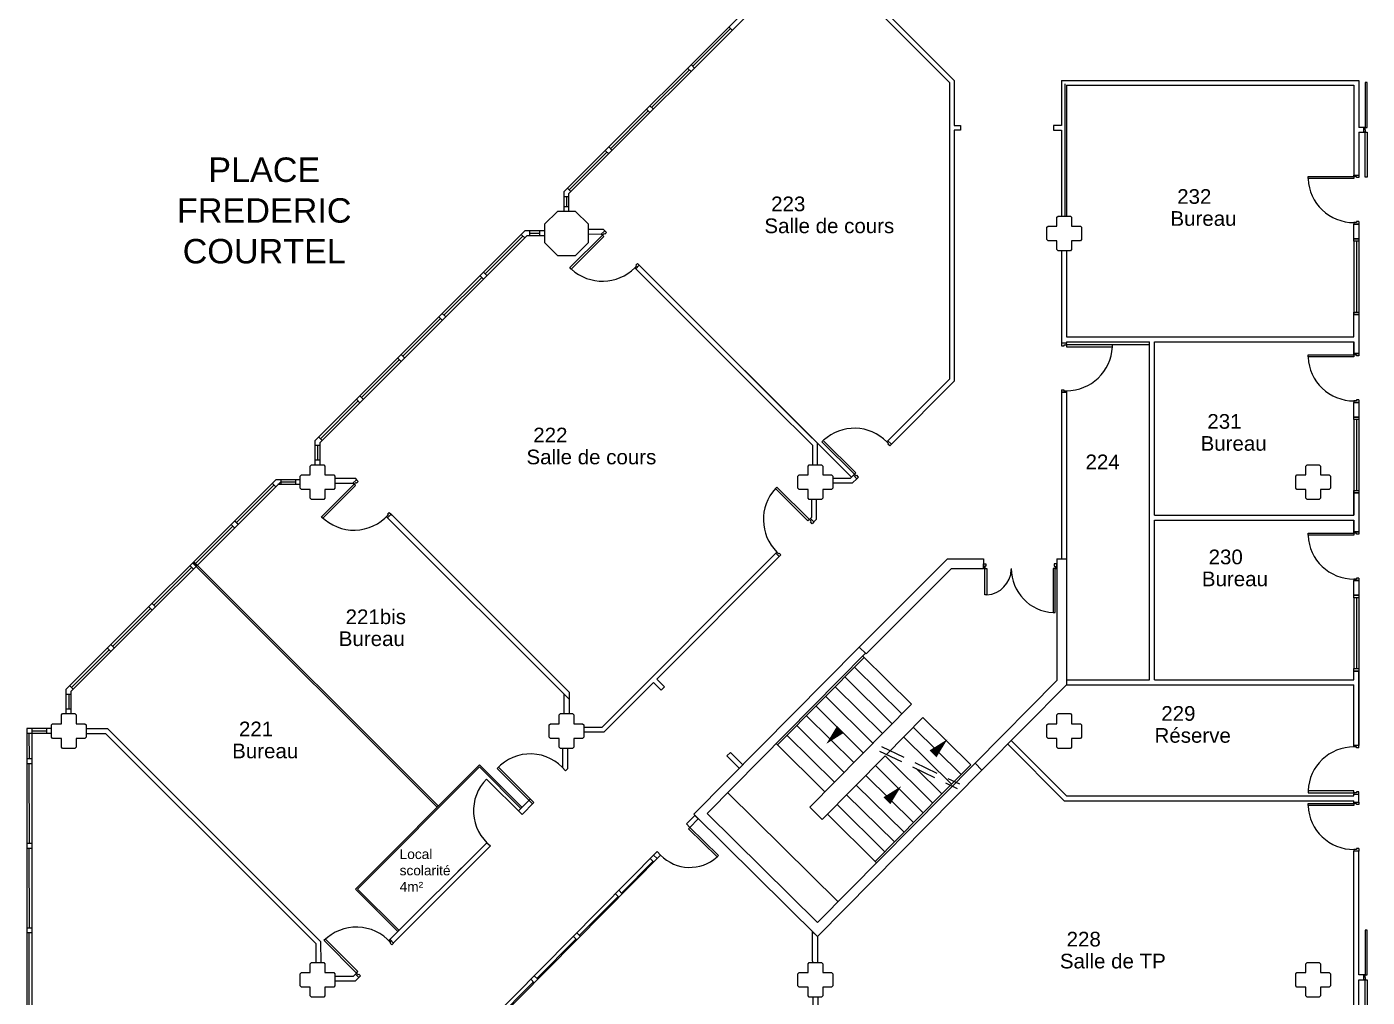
# Model space of a CAD drawing. Header units: metres. Extents: x 492 to 631, y -916 to -790.
# Drawn here: x 572.34 to 599.75, y -877.87 to -858.02 of the extents above; entities that cross this region are included whole.
import ezdxf

# ---------------------------------------------------------------- set-up
doc = ezdxf.new("R2010")
doc.units = ezdxf.units.M
doc.linetypes.add('CACHEX2', pattern=[0.75, 0.5, -0.25])
doc.linetypes.add('CONTINU', pattern=[0])
for name, color, linetype in [('_numérotation salles', 8, 'Continuous'), ('Désignation', 8, 'CONTINU'), ('GEX_VOL_Archi', 8, 'Continuous')]:
    doc.layers.add(name, color=color, linetype=linetype)
doc.styles.add('G100TXT-droit', font='swissl.ttf', dxfattribs={"height": 0.2})
doc.styles.get("Standard").update_dxf_attribs({"font": 'swissl.ttf'})

msp = doc.modelspace()

# ---------------------------------------------------------------- linework, layer by layer
at = {"layer": 'GEX_VOL_Archi', "color": 7}
for p, q in [((583.327, -861.393), (587.589, -857.131)), ((591.209, -859.16), (589.254, -857.203)), ((591.309, -859.119), (589.295, -857.103)), ((583.427, -861.434), (587.653, -857.208)), ((586.698, -858.022), (586.769, -858.092)), ((585.961, -858.829), (586.734, -858.057)), ((585.926, -858.794), (585.997, -858.865)), ((585.119, -859.672), (585.891, -858.9)), ((585.855, -858.865), (585.926, -858.935)), ((591.309, -859.119), (591.309, -860.038)), ((593.503, -859.119), (599.583, -859.119)), ((593.503, -859.119), (593.503, -860.038)), ((599.583, -859.119), (599.583, -860.08)), ((591.209, -859.16), (591.209, -865.23)), ((593.566, -859.186), (593.569, -861.911)), ((593.603, -859.219), (599.483, -859.219)), ((593.603, -859.219), (593.603, -861.908)), ((599.713, -859.16), (599.713, -860.08)), ((599.753, -859.16), (599.713, -859.16)), ((599.753, -860.08), (599.753, -859.16)), ((585.083, -859.637), (585.154, -859.707)), ((584.276, -860.515), (585.048, -859.743)), ((585.013, -859.707), (585.083, -859.778)), ((591.309, -860.038), (591.438, -860.038)), ((591.438, -860.138), (591.309, -860.138)), ((591.309, -860.138), (591.309, -865.271)), ((591.438, -860.038), (591.438, -860.138)), ((593.503, -860.038), (593.338, -860.038)), ((593.338, -860.038), (593.338, -860.138)), ((593.338, -860.138), (593.503, -860.138)), ((593.503, -860.138), (593.503, -861.909)), ((599.583, -860.18), (599.583, -861.057)), ((599.713, -860.08), (599.683, -860.08)), ((599.683, -860.08), (599.733, -860.08)), ((599.683, -860.18), (599.683, -860.08)), ((599.683, -860.18), (599.733, -860.18)), ((599.713, -860.18), (599.683, -860.18)), ((599.713, -860.08), (599.753, -860.08)), ((599.713, -860.13), (599.713, -860.08)), ((599.713, -860.13), (599.713, -860.18)), ((599.713, -860.18), (599.753, -860.18)), ((599.713, -861.099), (599.713, -860.18)), ((599.753, -860.18), (599.753, -861.099)), ((584.24, -860.479), (584.311, -860.55)), ((583.433, -861.358), (584.205, -860.586)), ((584.17, -860.55), (584.24, -860.621)), ((598.544, -861.087), (599.483, -861.087)), ((598.544, -861.127), (598.544, -861.087)), ((599.483, -861.127), (598.544, -861.127)), ((599.483, -861.057), (599.583, -861.057)), ((599.483, -861.087), (599.483, -861.057)), ((599.483, -861.087), (599.483, -861.127)), ((599.533, -861.087), (599.483, -861.087)), ((599.533, -861.107), (599.533, -861.087)), ((599.583, -861.107), (599.533, -861.107)), ((599.583, -861.057), (599.583, -861.107)), ((599.753, -861.099), (599.713, -861.099)), ((583.327, -861.798), (583.327, -861.393)), ((583.327, -861.493), (583.427, -861.493)), ((583.377, -861.493), (583.377, -861.698)), ((583.398, -861.322), (583.468, -861.393)), ((583.427, -861.798), (583.427, -861.434)), ((583.327, -861.698), (583.427, -861.698)), ((599.483, -862.027), (599.483, -862.057)), ((599.533, -862.027), (599.483, -862.027)), ((599.583, -862.057), (599.483, -862.057)), ((599.583, -862.007), (599.533, -862.007)), ((599.533, -862.007), (599.533, -862.027)), ((599.583, -862.007), (599.583, -862.057)), ((578.237, -866.483), (582.522, -862.198)), ((578.337, -866.524), (582.563, -862.298)), ((581.714, -863.076), (582.486, -862.304)), ((582.451, -862.269), (582.522, -862.34)), ((582.451, -862.269), (582.522, -862.34)), ((582.927, -862.198), (582.522, -862.198)), ((582.927, -862.298), (582.563, -862.298)), ((582.622, -862.198), (582.622, -862.298)), ((582.827, -862.248), (582.622, -862.248)), ((582.827, -862.198), (582.827, -862.298)), ((583.446, -862.949), (584.111, -862.285)), ((584.139, -862.313), (583.474, -862.977)), ((583.827, -862.16), (584.13, -862.165)), ((584.089, -862.264), (584.16, -862.193)), ((584.111, -862.285), (584.089, -862.264)), ((584.146, -862.25), (584.111, -862.285)), ((584.111, -862.285), (584.139, -862.313)), ((584.13, -862.165), (584.195, -862.229)), ((584.16, -862.264), (584.146, -862.25)), ((584.16, -862.193), (584.196, -862.229)), ((584.196, -862.229), (584.16, -862.264)), ((599.483, -862.407), (599.483, -863.907)), ((599.534, -862.407), (599.534, -863.857)), ((599.583, -862.407), (599.583, -863.857)), ((593.503, -862.609), (593.503, -864.496)), ((593.603, -862.608), (593.603, -864.366)), ((583.474, -862.977), (583.446, -862.949)), ((584.81, -862.915), (584.775, -862.95)), ((584.775, -862.95), (587.578, -865.752)), ((584.775, -862.95), (584.796, -862.971)), ((584.832, -862.865), (584.796, -862.901)), ((584.796, -862.901), (584.81, -862.915)), ((584.867, -862.901), (584.796, -862.971)), ((584.831, -862.866), (589.206, -867.237)), ((584.832, -862.865), (584.867, -862.901)), ((584.867, -862.901), (588.404, -866.435)), ((580.871, -863.919), (581.644, -863.147)), ((581.608, -863.112), (581.679, -863.182)), ((581.679, -863.041), (581.75, -863.112)), ((580.029, -864.762), (580.801, -863.99)), ((580.765, -863.955), (580.836, -864.025)), ((580.836, -863.884), (580.907, -863.955)), ((599.484, -863.907), (599.583, -863.907)), ((593.503, -864.496), (593.503, -864.546)), ((593.603, -864.496), (593.503, -864.496)), ((593.603, -864.496), (593.503, -864.496)), ((593.503, -864.546), (593.553, -864.546)), ((593.553, -864.546), (593.553, -864.526)), ((593.553, -864.526), (593.603, -864.526)), ((593.603, -864.366), (599.483, -864.366)), ((593.603, -864.466), (595.303, -864.466)), ((593.603, -864.466), (593.603, -864.496)), ((593.603, -864.526), (593.603, -864.496)), ((593.603, -864.526), (593.603, -864.566)), ((595.303, -864.528), (593.603, -864.526)), ((593.603, -864.566), (594.542, -864.567)), ((594.542, -864.567), (594.542, -864.527)), ((595.303, -871.382), (595.303, -864.466)), ((595.403, -868.012), (595.403, -864.466)), ((595.403, -864.466), (599.483, -864.466)), ((599.583, -864.366), (599.583, -864.705)), ((579.186, -865.605), (579.958, -864.833)), ((579.923, -864.797), (579.993, -864.868)), ((579.993, -864.727), (580.064, -864.797)), ((598.544, -864.735), (599.483, -864.735)), ((598.544, -864.775), (598.544, -864.735)), ((599.483, -864.775), (598.544, -864.775)), ((599.483, -864.705), (599.583, -864.705)), ((599.483, -864.735), (599.483, -864.705)), ((599.483, -864.735), (599.483, -864.775)), ((599.533, -864.735), (599.483, -864.735)), ((599.533, -864.755), (599.533, -864.735)), ((599.583, -864.755), (599.533, -864.755)), ((599.583, -864.705), (599.583, -864.755)), ((589.931, -866.511), (591.209, -865.23)), ((590.023, -866.56), (591.309, -865.271)), ((578.343, -866.448), (579.115, -865.676)), ((579.08, -865.64), (579.15, -865.711)), ((579.15, -865.569), (579.221, -865.64)), ((593.502, -865.446), (593.552, -865.446)), ((593.502, -865.446), (593.502, -865.496)), ((593.502, -865.496), (593.602, -865.496)), ((593.502, -865.496), (593.503, -868.906)), ((593.602, -865.496), (593.502, -865.496)), ((593.552, -865.446), (593.552, -865.466)), ((593.552, -865.466), (593.602, -865.466)), ((593.602, -865.466), (593.602, -865.496)), ((593.602, -865.496), (593.604, -868.906)), ((599.483, -865.675), (599.483, -865.705)), ((599.533, -865.675), (599.483, -865.675)), ((599.583, -865.705), (599.483, -865.705)), ((599.583, -865.655), (599.533, -865.655)), ((599.533, -865.655), (599.533, -865.675)), ((599.583, -865.655), (599.583, -865.705)), ((587.578, -865.752), (588.414, -866.587)), ((599.483, -866.055), (599.483, -867.555)), ((599.534, -866.055), (599.534, -867.505)), ((599.583, -866.055), (599.583, -867.505)), ((578.237, -866.983), (578.237, -866.483)), ((578.308, -866.412), (578.378, -866.483)), ((578.337, -866.983), (578.337, -866.524)), ((588.63, -866.483), (588.602, -866.511)), ((588.602, -866.511), (589.266, -867.175)), ((589.294, -867.147), (588.63, -866.483)), ((589.931, -866.511), (589.952, -866.489)), ((589.966, -866.546), (589.931, -866.511)), ((590.023, -866.56), (589.952, -866.489)), ((578.237, -866.583), (578.337, -866.583)), ((578.287, -866.583), (578.287, -866.883)), ((588.414, -866.978), (588.414, -866.587)), ((588.514, -866.982), (588.514, -866.545)), ((589.952, -866.56), (589.966, -866.546)), ((589.987, -866.595), (589.952, -866.56)), ((589.987, -866.595), (590.023, -866.56)), ((578.237, -866.883), (578.337, -866.883)), ((573.147, -871.573), (577.432, -867.288)), ((573.247, -871.614), (577.532, -867.33)), ((577.932, -867.288), (577.432, -867.288)), ((577.532, -867.288), (577.532, -867.388)), ((577.832, -867.338), (577.532, -867.338)), ((577.832, -867.288), (577.832, -867.388)), ((578.367, -868.044), (579.068, -867.344)), ((578.642, -867.258), (579.053, -867.258)), ((579.011, -867.358), (579.082, -867.287)), ((579.068, -867.344), (579.033, -867.379)), ((579.053, -867.258), (579.117, -867.323)), ((579.082, -867.358), (579.068, -867.344)), ((579.082, -867.287), (579.117, -867.323)), ((579.117, -867.323), (579.082, -867.358)), ((588.823, -867.254), (589.189, -867.254)), ((589.189, -867.254), (589.245, -867.197)), ((589.23, -867.354), (589.316, -867.268)), ((589.266, -867.175), (589.245, -867.196)), ((589.245, -867.196), (589.315, -867.267)), ((589.266, -867.175), (589.294, -867.147)), ((589.301, -867.211), (589.266, -867.175)), ((589.315, -867.196), (589.301, -867.211)), ((589.351, -867.232), (589.315, -867.196)), ((589.315, -867.267), (589.351, -867.232)), ((576.624, -868.166), (577.396, -867.394)), ((577.361, -867.359), (577.432, -867.43)), ((577.361, -867.359), (577.432, -867.43)), ((577.932, -867.388), (577.473, -867.388)), ((579.061, -867.408), (578.396, -868.071)), ((578.642, -867.358), (579.011, -867.358)), ((579.061, -867.408), (579.011, -867.358)), ((579.033, -867.379), (579.061, -867.408)), ((587.652, -867.466), (587.681, -867.438)), ((588.316, -868.13), (587.652, -867.466)), ((587.681, -867.438), (588.344, -868.102)), ((588.819, -867.354), (589.23, -867.354)), ((599.483, -867.555), (599.483, -868.014)), ((599.484, -867.555), (599.583, -867.555)), ((599.583, -867.555), (599.583, -868.352)), ((588.387, -867.678), (588.387, -868.059)), ((588.487, -867.681), (588.487, -868.101)), ((576.589, -868.131), (576.66, -868.202)), ((576.665, -868.196), (576.594, -868.126)), ((578.396, -868.071), (578.368, -868.043)), ((579.732, -868.009), (579.697, -868.044)), ((579.697, -868.044), (579.718, -868.066)), ((579.753, -867.96), (579.718, -867.995)), ((579.718, -867.995), (579.732, -868.009)), ((579.789, -867.995), (579.718, -868.066)), ((579.753, -867.96), (579.813, -868.019)), ((579.753, -867.96), (579.789, -867.995)), ((588.344, -868.102), (588.316, -868.13)), ((588.344, -868.102), (588.365, -868.081)), ((588.379, -868.137), (588.344, -868.102)), ((588.365, -868.081), (588.387, -868.059)), ((588.365, -868.081), (588.436, -868.152)), ((588.365, -868.152), (588.379, -868.137)), ((588.401, -868.187), (588.365, -868.152)), ((588.436, -868.152), (588.401, -868.187)), ((588.436, -868.152), (588.487, -868.101)), ((595.403, -868.012), (599.483, -868.014)), ((595.403, -871.382), (595.403, -868.112)), ((595.403, -868.112), (599.483, -868.114)), ((575.781, -869.009), (576.554, -868.237)), ((576.518, -868.202), (576.589, -868.272)), ((598.544, -868.382), (599.483, -868.382)), ((598.544, -868.422), (598.544, -868.382)), ((599.483, -868.422), (598.544, -868.422)), ((599.483, -868.352), (599.583, -868.352)), ((599.483, -868.382), (599.483, -868.352)), ((599.483, -868.382), (599.483, -868.422)), ((599.533, -868.382), (599.483, -868.382)), ((599.533, -868.402), (599.533, -868.382)), ((599.583, -868.402), (599.533, -868.402)), ((599.583, -868.352), (599.583, -868.402)), ((580.733, -873.983), (575.731, -868.988)), ((575.746, -868.974), (575.817, -869.045)), ((580.755, -873.962), (575.753, -868.967)), ((584.105, -872.347), (587.659, -868.789)), ((585.226, -871.366), (587.729, -868.859)), ((587.679, -868.766), (587.658, -868.787)), ((587.728, -868.858), (587.658, -868.787)), ((587.714, -868.802), (587.679, -868.766)), ((587.728, -868.788), (587.714, -868.802)), ((587.764, -868.823), (587.728, -868.788)), ((587.764, -868.823), (587.728, -868.858)), ((589.363, -870.71), (591.167, -868.906)), ((591.167, -868.906), (591.904, -868.906)), ((591.904, -868.906), (591.904, -869.106)), ((593.404, -868.907), (593.409, -871.393)), ((593.604, -868.906), (593.603, -871.481)), ((574.939, -869.852), (575.711, -869.08)), ((575.675, -869.045), (575.746, -869.115)), ((589.505, -870.851), (591.25, -869.106)), ((591.25, -869.106), (591.904, -869.106)), ((591.904, -869.106), (591.904, -869.006)), ((591.904, -869.006), (591.954, -869.006)), ((591.934, -869.106), (591.904, -869.106)), ((591.934, -869.056), (591.934, -869.106)), ((591.954, -869.056), (591.934, -869.056)), ((591.934, -869.645), (591.934, -869.106)), ((591.934, -869.106), (591.974, -869.106)), ((591.954, -869.006), (591.954, -869.056)), ((591.974, -869.106), (591.974, -869.645)), ((593.374, -869.106), (593.334, -869.106)), ((593.334, -869.106), (593.334, -870.005)), ((593.354, -869.006), (593.354, -869.056)), ((593.404, -869.006), (593.354, -869.006)), ((593.354, -869.056), (593.374, -869.056)), ((593.374, -869.056), (593.374, -869.106)), ((593.374, -870.005), (593.374, -869.106)), ((593.374, -869.106), (593.404, -869.106)), ((593.404, -869.106), (593.404, -869.006)), ((599.483, -869.322), (599.483, -869.352)), ((599.533, -869.322), (599.483, -869.322)), ((599.583, -869.352), (599.483, -869.352)), ((599.583, -869.302), (599.533, -869.302)), ((599.533, -869.302), (599.533, -869.322)), ((599.583, -869.302), (599.583, -869.352)), ((574.903, -869.817), (574.974, -869.887)), ((591.974, -869.645), (591.934, -869.645)), ((599.483, -869.702), (599.483, -871.152)), ((599.534, -869.702), (599.534, -871.152)), ((599.583, -869.702), (599.583, -871.152)), ((574.096, -870.695), (574.868, -869.923)), ((574.833, -869.887), (574.903, -869.958)), ((593.334, -870.005), (593.374, -870.005)), ((573.253, -871.538), (574.025, -870.766)), ((573.99, -870.73), (574.06, -870.801)), ((574.06, -870.659), (574.131, -870.73)), ((582.501, -870.845), (583.332, -871.675)), ((585.982, -874.132), (589.363, -870.71)), ((586.253, -874.118), (589.493, -870.838)), ((589.363, -870.71), (589.505, -870.851)), ((589.436, -870.896), (590.432, -871.88)), ((587.696, -872.714), (589.465, -870.924)), ((589.268, -871.123), (590.235, -872.079)), ((584.146, -872.447), (585.156, -871.437)), ((589.071, -871.322), (590.039, -872.278)), ((589.071, -871.322), (590.039, -872.278)), ((591.733, -873.086), (593.409, -871.393)), ((593.603, -871.245), (593.603, -871.481)), ((593.603, -871.381), (595.303, -871.382)), ((595.403, -871.382), (599.483, -871.383)), ((599.483, -871.383), (599.483, -871.202)), ((599.483, -871.202), (599.583, -871.202)), ((599.583, -872.723), (599.583, -871.202)), ((573.147, -872.073), (573.147, -871.573)), ((573.147, -871.673), (573.247, -871.673)), ((573.197, -871.673), (573.197, -871.973)), ((573.218, -871.502), (573.288, -871.573)), ((573.247, -872.073), (573.247, -871.614)), ((583.332, -872.073), (583.332, -871.675)), ((588.678, -871.721), (589.645, -872.676)), ((588.874, -871.521), (589.842, -872.477)), ((588.874, -871.521), (589.842, -872.477)), ((591.875, -873.226), (593.603, -871.481)), ((593.603, -871.481), (599.483, -871.481)), ((573.147, -871.973), (573.247, -871.973)), ((588.352, -873.985), (590.432, -871.88)), ((588.481, -871.92), (589.448, -872.876)), ((588.284, -872.119), (589.252, -873.075)), ((589.923, -872.907), (590.667, -872.154)), ((590.667, -872.154), (591.644, -873.119)), ((572.342, -872.378), (572.342, -892.838)), ((572.842, -872.378), (572.342, -872.378)), ((572.842, -872.478), (572.342, -872.478)), ((572.392, -872.993), (572.391, -872.478)), ((572.442, -872.378), (572.442, -892.838)), ((572.742, -872.428), (572.442, -872.428)), ((572.742, -872.378), (572.742, -872.478)), ((573.552, -872.378), (573.991, -872.378)), ((573.552, -872.478), (573.949, -872.478)), ((573.949, -872.478), (577.412, -875.938)), ((573.991, -872.378), (578.258, -876.642)), ((583.732, -872.347), (584.105, -872.347)), ((583.732, -872.447), (584.146, -872.447)), ((587.891, -872.517), (588.858, -873.473)), ((588.087, -872.318), (589.055, -873.274)), ((590.274, -872.552), (591.25, -873.517)), ((590.471, -872.353), (591.447, -873.318)), ((583.298, -872.783), (583.298, -873.175)), ((583.398, -872.783), (583.398, -873.202)), ((587.668, -872.686), (588.664, -873.67)), ((593.559, -873.853), (592.401, -872.695)), ((593.6, -873.753), (592.472, -872.623)), ((599.483, -872.753), (599.483, -872.723)), ((599.583, -872.723), (599.483, -872.723)), ((599.533, -872.753), (599.483, -872.753)), ((599.533, -872.773), (599.533, -872.753)), ((599.583, -872.773), (599.533, -872.773)), ((599.583, -872.773), (599.583, -872.723)), ((572.342, -872.993), (572.442, -872.993)), ((572.342, -873.093), (572.442, -873.093)), ((572.392, -874.723), (572.391, -873.093)), ((591.733, -873.086), (588.51, -876.348)), ((588.608, -874.238), (589.894, -872.937)), ((589.894, -872.937), (590.871, -873.901)), ((591.733, -873.086), (591.875, -873.226)), ((579.059, -875.661), (581.595, -873.12)), ((579.102, -875.661), (581.595, -873.162)), ((581.546, -873.212), (581.546, -873.212)), ((582.466, -873.989), (581.595, -873.12)), ((582.445, -874.011), (581.595, -873.162)), ((582.683, -873.918), (581.959, -873.195)), ((581.986, -873.167), (581.987, -873.166)), ((582.711, -873.889), (581.987, -873.166)), ((583.288, -873.165), (583.298, -873.155)), ((583.288, -873.165), (583.298, -873.155)), ((583.357, -873.243), (583.398, -873.202)), ((591.875, -873.226), (588.511, -876.631)), ((589.501, -873.335), (590.477, -874.3)), ((589.697, -873.136), (590.674, -874.1)), ((590.528, -873.197), (591.054, -873.716)), ((591.054, -873.716), (591.644, -873.119)), ((581.743, -873.41), (581.744, -873.41)), ((582.468, -874.133), (581.744, -873.41)), ((589.304, -873.534), (590.28, -874.499)), ((598.544, -873.653), (598.544, -873.693)), ((599.483, -873.653), (598.544, -873.653)), ((599.483, -873.693), (599.483, -873.653)), ((580.896, -873.863), (580.896, -873.863)), ((582.395, -874.06), (582.638, -873.816)), ((582.468, -874.133), (582.711, -873.889)), ((586.674, -873.692), (588.931, -875.921)), ((589.107, -873.733), (590.084, -874.698)), ((591.054, -873.716), (589.69, -875.096)), ((593.559, -873.853), (599.483, -873.853)), ((593.6, -873.753), (599.483, -873.753)), ((598.544, -873.693), (599.483, -873.693)), ((598.544, -873.913), (599.483, -873.913)), ((598.544, -873.953), (598.544, -873.913)), ((599.533, -873.693), (599.483, -873.693)), ((599.483, -873.693), (599.483, -873.723)), ((599.483, -873.753), (599.483, -873.723)), ((599.483, -873.723), (599.583, -873.723)), ((599.483, -873.883), (599.483, -873.853)), ((599.483, -873.883), (599.583, -873.883)), ((599.483, -873.913), (599.483, -873.883)), ((599.483, -873.913), (599.483, -873.953)), ((599.533, -873.913), (599.483, -873.913)), ((599.533, -873.673), (599.533, -873.693)), ((599.583, -873.673), (599.533, -873.673)), ((599.533, -873.933), (599.533, -873.913)), ((599.583, -873.723), (599.583, -873.673)), ((599.583, -873.883), (599.583, -873.723)), ((599.583, -873.883), (599.583, -873.933)), ((585.982, -874.132), (588.511, -876.631)), ((586.253, -874.118), (588.51, -876.348)), ((588.352, -873.985), (588.608, -874.238)), ((588.714, -874.132), (589.719, -875.125)), ((588.91, -873.932), (589.887, -874.897)), ((599.483, -873.953), (598.544, -873.953)), ((599.583, -873.933), (599.533, -873.933)), ((572.342, -874.723), (572.442, -874.723)), ((579.747, -876.715), (581.748, -874.714)), ((581.745, -874.711), (581.745, -874.711)), ((572.342, -874.823), (572.442, -874.823)), ((572.392, -876.453), (572.391, -874.823)), ((579.839, -876.764), (581.822, -874.78)), ((585.229, -874.895), (580.052, -880.134)), ((585.3, -874.965), (580.123, -880.205)), ((585.158, -874.966), (585.23, -875.036)), ((585.158, -874.966), (585.23, -875.036)), ((585.229, -874.895), (585.3, -874.965)), ((599.483, -874.853), (599.483, -874.883)), ((599.533, -874.853), (599.483, -874.853)), ((599.483, -882.53), (599.483, -874.883)), ((599.483, -882.53), (599.483, -874.883)), ((599.583, -874.883), (599.483, -874.883)), ((599.583, -874.833), (599.533, -874.833)), ((599.533, -874.833), (599.533, -874.853)), ((599.583, -874.833), (599.583, -874.883)), ((599.583, -877.418), (599.583, -874.883)), ((581.158, -875.299), (581.229, -875.229)), ((581.229, -875.229), (581.229, -875.229)), ((584.501, -875.744), (585.143, -875.095)), ((585.088, -875.037), (585.159, -875.107)), ((579.059, -875.661), (579.93, -876.532)), ((579.952, -876.51), (579.102, -875.661)), ((583.639, -876.614), (584.431, -875.815)), ((584.377, -875.757), (584.448, -875.827)), ((584.447, -875.686), (584.518, -875.756)), ((577.412, -875.938), (578.256, -876.782)), ((572.34, -876.453), (572.44, -876.453)), ((572.34, -876.553), (572.44, -876.553)), ((572.39, -878.183), (572.389, -876.553)), ((578.356, -876.74), (578.258, -876.642)), ((583.516, -876.628), (583.587, -876.699)), ((583.586, -876.557), (583.657, -876.627)), ((599.713, -876.499), (599.713, -877.418)), ((599.753, -876.499), (599.713, -876.499)), ((599.753, -877.418), (599.753, -876.499)), ((578.256, -877.163), (578.256, -876.782)), ((578.357, -877.163), (578.356, -876.74)), ((578.447, -876.688), (578.418, -876.716)), ((578.418, -876.715), (579.082, -877.38)), ((579.111, -877.351), (578.447, -876.688)), ((579.782, -876.75), (579.747, -876.715)), ((579.839, -876.765), (579.768, -876.694)), ((579.768, -876.765), (579.782, -876.75)), ((579.804, -876.8), (579.768, -876.765)), ((579.804, -876.8), (579.839, -876.765)), ((582.77, -877.493), (583.569, -876.685)), ((588.412, -877.137), (588.412, -877.163)), ((588.511, -877.137), (588.511, -877.163)), ((578.639, -877.441), (579.022, -877.44)), ((579.022, -877.44), (579.061, -877.401)), ((579.082, -877.38), (579.061, -877.401)), ((579.061, -877.401), (579.132, -877.472)), ((579.063, -877.54), (579.132, -877.472)), ((579.082, -877.38), (579.111, -877.351)), ((579.118, -877.415), (579.082, -877.38)), ((579.132, -877.401), (579.118, -877.415)), ((579.167, -877.436), (579.132, -877.401)), ((579.132, -877.472), (579.167, -877.436)), ((582.717, -877.437), (582.789, -877.507)), ((599.713, -877.418), (599.683, -877.418)), ((599.683, -877.418), (599.733, -877.418)), ((599.683, -877.518), (599.683, -877.418)), ((599.713, -877.418), (599.753, -877.418)), ((599.713, -877.468), (599.713, -877.418)), ((599.713, -877.468), (599.713, -877.518)), ((578.639, -877.541), (579.063, -877.54)), ((581.9, -878.371), (582.699, -877.564)), ((582.647, -877.508), (582.718, -877.578)), ((599.583, -882.53), (599.583, -877.518)), ((599.683, -877.518), (599.733, -877.518)), ((599.713, -877.518), (599.683, -877.518)), ((599.713, -877.518), (599.753, -877.518)), ((599.713, -878.437), (599.713, -877.518)), ((599.753, -877.518), (599.753, -878.437)), ((588.417, -877.873), (588.417, -878.276)), ((588.517, -877.873), (588.517, -878.276))]:
    msp.add_line(p, q, dxfattribs=at)
at = {"layer": 'GEX_VOL_Archi', "color": 7, "linetype": 'CACHEX2'}
for p, q in [((589.823, -872.748), (591.413, -873.511)), ((589.779, -872.838), (591.369, -873.601))]:
    msp.add_line(p, q, dxfattribs=at)
at = {"layer": 'GEX_VOL_Archi', "color": 7}
for points in [[(599.483, -859.219), (599.483, -861.057), (599.583, -861.057), (599.583, -861.057)], [(599.583, -860.18), (599.583, -860.18), (599.683, -860.18), (599.683, -860.08), (599.583, -860.08)], [(583.827, -862.26), (584.089, -862.264), (584.16, -862.193), (584.13, -862.165)], [(584.796, -862.972), (584.867, -862.901)], [(599.483, -864.366), (599.483, -863.907), (599.583, -863.907), (599.583, -864.705), (599.483, -864.705), (599.483, -864.466)], [(599.483, -864.466), (599.483, -864.705), (599.583, -864.705), (599.583, -864.705)], [(589.952, -866.489), (590.023, -866.56)], [(579.053, -867.258), (579.082, -867.287), (579.011, -867.358)], [(589.245, -867.196), (589.315, -867.267)], [(599.483, -868.014), (599.483, -867.555), (599.583, -867.555), (599.583, -868.352), (599.483, -868.352), (599.483, -868.114)], [(583.432, -871.774), (579.718, -868.066), (579.789, -867.995), (583.432, -871.633), (583.432, -872.073)], [(599.483, -868.114), (599.483, -868.352), (599.583, -868.352), (599.583, -868.352)], [(593.404, -868.907), (593.604, -868.906)], [(585.226, -871.366), (585.385, -871.524), (585.314, -871.595), (585.156, -871.437)], [(599.483, -871.383), (599.483, -871.202), (599.583, -871.202), (599.583, -872.723), (599.483, -872.723), (599.483, -871.481)], [(586.982, -873.12), (586.729, -872.867), (586.658, -872.937), (586.912, -873.191)], [(588.412, -877.137), (588.412, -876.533), (588.511, -876.631), (588.511, -877.137)], [(599.583, -877.518), (599.583, -877.518), (599.683, -877.518), (599.683, -877.418), (599.583, -877.418)]]:
    msp.add_lwpolyline(points, dxfattribs=at)
at = {"layer": 'GEX_VOL_Archi', "color": 7, "flags": 128}
for points in [[(583.827, -862.062), (583.563, -861.798), (583.191, -861.798), (582.927, -862.062), (582.927, -862.435), (583.191, -862.698), (583.563, -862.698), (583.827, -862.435)], [(593.227, -862.098), (593.407, -862.098), (593.407, -861.918), (593.432, -861.893), (593.682, -861.893), (593.707, -861.918), (593.707, -862.098), (593.887, -862.098), (593.912, -862.123), (593.912, -862.373), (593.887, -862.398), (593.707, -862.398), (593.707, -862.578), (593.682, -862.603), (593.432, -862.603), (593.407, -862.578), (593.407, -862.398), (593.227, -862.398), (593.202, -862.373), (593.202, -862.123)], [(577.957, -867.188), (578.137, -867.188), (578.137, -867.008), (578.162, -866.983), (578.412, -866.983), (578.437, -867.008), (578.437, -867.188), (578.617, -867.188), (578.642, -867.213), (578.642, -867.463), (578.617, -867.488), (578.437, -867.488), (578.437, -867.668), (578.412, -867.693), (578.162, -867.693), (578.137, -867.668), (578.137, -867.488), (577.957, -867.488), (577.932, -867.463), (577.932, -867.213)], [(588.137, -867.188), (588.317, -867.188), (588.317, -867.008), (588.342, -866.983), (588.592, -866.983), (588.617, -867.008), (588.617, -867.188), (588.797, -867.188), (588.822, -867.213), (588.822, -867.463), (588.797, -867.488), (588.617, -867.488), (588.617, -867.668), (588.592, -867.693), (588.342, -867.693), (588.317, -867.668), (588.317, -867.488), (588.137, -867.488), (588.112, -867.463), (588.112, -867.213)], [(598.317, -867.188), (598.497, -867.188), (598.497, -867.008), (598.522, -866.983), (598.772, -866.983), (598.797, -867.008), (598.797, -867.188), (598.977, -867.188), (599.002, -867.213), (599.002, -867.463), (598.977, -867.488), (598.797, -867.488), (598.797, -867.668), (598.772, -867.693), (598.522, -867.693), (598.497, -867.668), (598.497, -867.488), (598.317, -867.488), (598.292, -867.463), (598.292, -867.213)], [(572.867, -872.278), (573.047, -872.278), (573.047, -872.098), (573.072, -872.073), (573.322, -872.073), (573.347, -872.098), (573.347, -872.278), (573.527, -872.278), (573.552, -872.303), (573.552, -872.553), (573.527, -872.578), (573.347, -872.578), (573.347, -872.758), (573.322, -872.783), (573.072, -872.783), (573.047, -872.758), (573.047, -872.578), (572.867, -872.578), (572.842, -872.553), (572.842, -872.303)], [(583.047, -872.278), (583.227, -872.278), (583.227, -872.098), (583.252, -872.073), (583.502, -872.073), (583.527, -872.098), (583.527, -872.278), (583.707, -872.278), (583.732, -872.303), (583.732, -872.553), (583.707, -872.578), (583.527, -872.578), (583.527, -872.758), (583.502, -872.783), (583.252, -872.783), (583.227, -872.758), (583.227, -872.578), (583.047, -872.578), (583.022, -872.553), (583.022, -872.303)], [(593.227, -872.278), (593.407, -872.278), (593.407, -872.098), (593.432, -872.073), (593.682, -872.073), (593.707, -872.098), (593.707, -872.278), (593.887, -872.278), (593.912, -872.303), (593.912, -872.553), (593.887, -872.578), (593.707, -872.578), (593.707, -872.758), (593.682, -872.783), (593.432, -872.783), (593.407, -872.758), (593.407, -872.578), (593.227, -872.578), (593.202, -872.553), (593.202, -872.303)], [(577.957, -877.368), (578.137, -877.368), (578.137, -877.188), (578.162, -877.163), (578.412, -877.163), (578.437, -877.188), (578.437, -877.368), (578.617, -877.368), (578.642, -877.393), (578.642, -877.643), (578.617, -877.668), (578.437, -877.668), (578.437, -877.848), (578.412, -877.873), (578.162, -877.873), (578.137, -877.848), (578.137, -877.668), (577.957, -877.668), (577.932, -877.643), (577.932, -877.393)], [(588.137, -877.368), (588.317, -877.368), (588.317, -877.188), (588.342, -877.163), (588.592, -877.163), (588.617, -877.188), (588.617, -877.368), (588.797, -877.368), (588.822, -877.393), (588.822, -877.643), (588.797, -877.668), (588.617, -877.668), (588.617, -877.848), (588.592, -877.873), (588.342, -877.873), (588.317, -877.848), (588.317, -877.668), (588.137, -877.668), (588.112, -877.643), (588.112, -877.393)], [(598.317, -877.368), (598.497, -877.368), (598.497, -877.188), (598.522, -877.163), (598.772, -877.163), (598.797, -877.188), (598.797, -877.368), (598.977, -877.368), (599.002, -877.393), (599.002, -877.643), (598.977, -877.668), (598.797, -877.668), (598.797, -877.848), (598.772, -877.873), (598.522, -877.873), (598.497, -877.848), (598.497, -877.668), (598.317, -877.668), (598.292, -877.643), (598.292, -877.393)]]:
    msp.add_lwpolyline(points, close=True, dxfattribs=at)
at = {"layer": 'GEX_VOL_Archi', "color": 7}
for points in [[(599.583, -862.357), (599.483, -862.357), (599.483, -862.057), (599.583, -862.057)], [(599.583, -862.407), (599.483, -862.407), (599.483, -862.357), (599.583, -862.357)], [(599.583, -863.907), (599.483, -863.907), (599.483, -863.857), (599.583, -863.857)], [(599.583, -866.005), (599.483, -866.005), (599.483, -865.705), (599.583, -865.705)], [(599.583, -866.055), (599.483, -866.055), (599.483, -866.005), (599.583, -866.005)], [(599.583, -867.555), (599.483, -867.555), (599.483, -867.505), (599.583, -867.505)], [(599.583, -869.652), (599.483, -869.652), (599.483, -869.352), (599.583, -869.352)], [(599.583, -869.702), (599.483, -869.702), (599.483, -869.652), (599.583, -869.652)], [(599.583, -871.202), (599.483, -871.202), (599.483, -871.152), (599.583, -871.152)], [(585.903, -874.399), (586.073, -874.227), (586.002, -874.156), (585.832, -874.328)], [(585.903, -874.399), (585.875, -874.427), (586.458, -875.005), (586.487, -874.977)]]:
    msp.add_lwpolyline(points, close=True, dxfattribs=at)
at = {"layer": 'GEX_VOL_Archi', "color": 7, "flags": 128}
for points in [[(589.453, -871.913, 0, 0, 0), (588.69, -872.692, 0, 0.2, 0), (588.982, -872.394, 0.2, 0.2, 0)], [(590.401, -873.374, 0, 0, 0), (591.167, -872.598, 0, 0.2, 0), (590.874, -872.895, 0.2, 0.2, 0)], [(589.458, -874.332, 0, 0, 0), (590.224, -873.556, 0, 0.2, 0), (589.931, -873.853, 0.2, 0.2, 0)]]:
    msp.add_lwpolyline(points, format="xyseb", dxfattribs=at)
at = {"layer": 'GEX_VOL_Archi', "color": 7}
for centre, radius, start, end in [((599.483, -861.087), 0.94, 182.7294, 270), ((584.111, -862.285), 0.94, 227.6937, 314.9642), ((593.603, -864.526), 0.94, 269.9358, 357.2064), ((599.483, -864.735), 0.94, 182.7294, 270), ((589.266, -867.175), 0.94, 44.9933, 132.2638), ((588.344, -868.102), 0.94, 137.688, 224.9586), ((579.033, -867.379), 0.94, 224.9642, 318.0133), ((599.483, -868.382), 0.94, 182.7294, 270), ((591.934, -869.106), 0.541, 274.2439, 357.9959), ((593.374, -869.106), 0.9, 180, 267.2706), ((599.483, -873.693), 0.94, 90, 177.2706), ((582.638, -873.816), 0.92, 38.549, 137.532), ((582.395, -874.06), 0.92, 135.0401, 231.4826), ((599.483, -873.913), 0.94, 182.7294, 270), ((585.9, -874.379), 0.839, 224.3174, 311.728), ((579.082, -877.38), 0.94, 41.9545, 135.0036)]:
    msp.add_arc(centre, radius, start, end, dxfattribs=at)

# ---------------------------------------------------------------- texts
at = {"layer": '_numérotation salles', "color": 7, "char_height": 0.3, "attachment_point": 1, "style": 'G100TXT-droit'}
for s, insert in [('223', (587.563, -861.494)), ('232', (595.867, -861.343)), ('231', (596.484, -865.944)), ('222', (582.698, -866.223)), ('224', (593.993, -866.772)), ('230', (596.51, -868.717)), ('221bis', (578.86, -869.941)), ('229', (595.542, -871.919)), ('221', (576.679, -872.236)), ('228', (593.606, -876.536))]:
    msp.add_mtext_dynamic_manual_height_columns(s, width=1.61618, gutter_width=1, heights=[0], dxfattribs=dict(at, insert=insert))
at = {"layer": 'Désignation', "color": 7, "char_height": 0.3, "attachment_point": 1, "style": 'G100TXT-droit'}
for s, insert in [('Bureau', (595.729, -861.793)), ('Salle de cours     ', (587.425, -861.943)), ('Bureau', (596.346, -866.394)), ('Salle de cours     ', (582.559, -866.672)), ('Bureau', (596.372, -869.166)), ('Bureau', (578.721, -870.39)), ('Réserve', (595.404, -872.368)), ('Bureau', (576.54, -872.686)), ('Salle de TP     ', (593.468, -876.985))]:
    msp.add_mtext_dynamic_manual_height_columns(s, width=2.79638, gutter_width=1, heights=[0.353], dxfattribs=dict(at, insert=insert))
at = {"layer": 'GEX_VOL_Archi', "color": 7, "insert": (577.196, -861.782), "char_height": 0.5, "width": 0.5276, "attachment_point": 5}
msp.add_mtext('PLACE FREDERIC COURTEL', dxfattribs=at)
at = {"layer": 'GEX_VOL_Archi', "color": 7, "insert": (579.965, -874.847), "char_height": 0.2, "attachment_point": 1, "style": 'G100TXT-droit'}
msp.add_mtext_dynamic_manual_height_columns('Local\\Pscolarité\\P4m² ', width=1.75658, gutter_width=1, heights=[0], dxfattribs=at)

doc.saveas('drawing.dxf')
